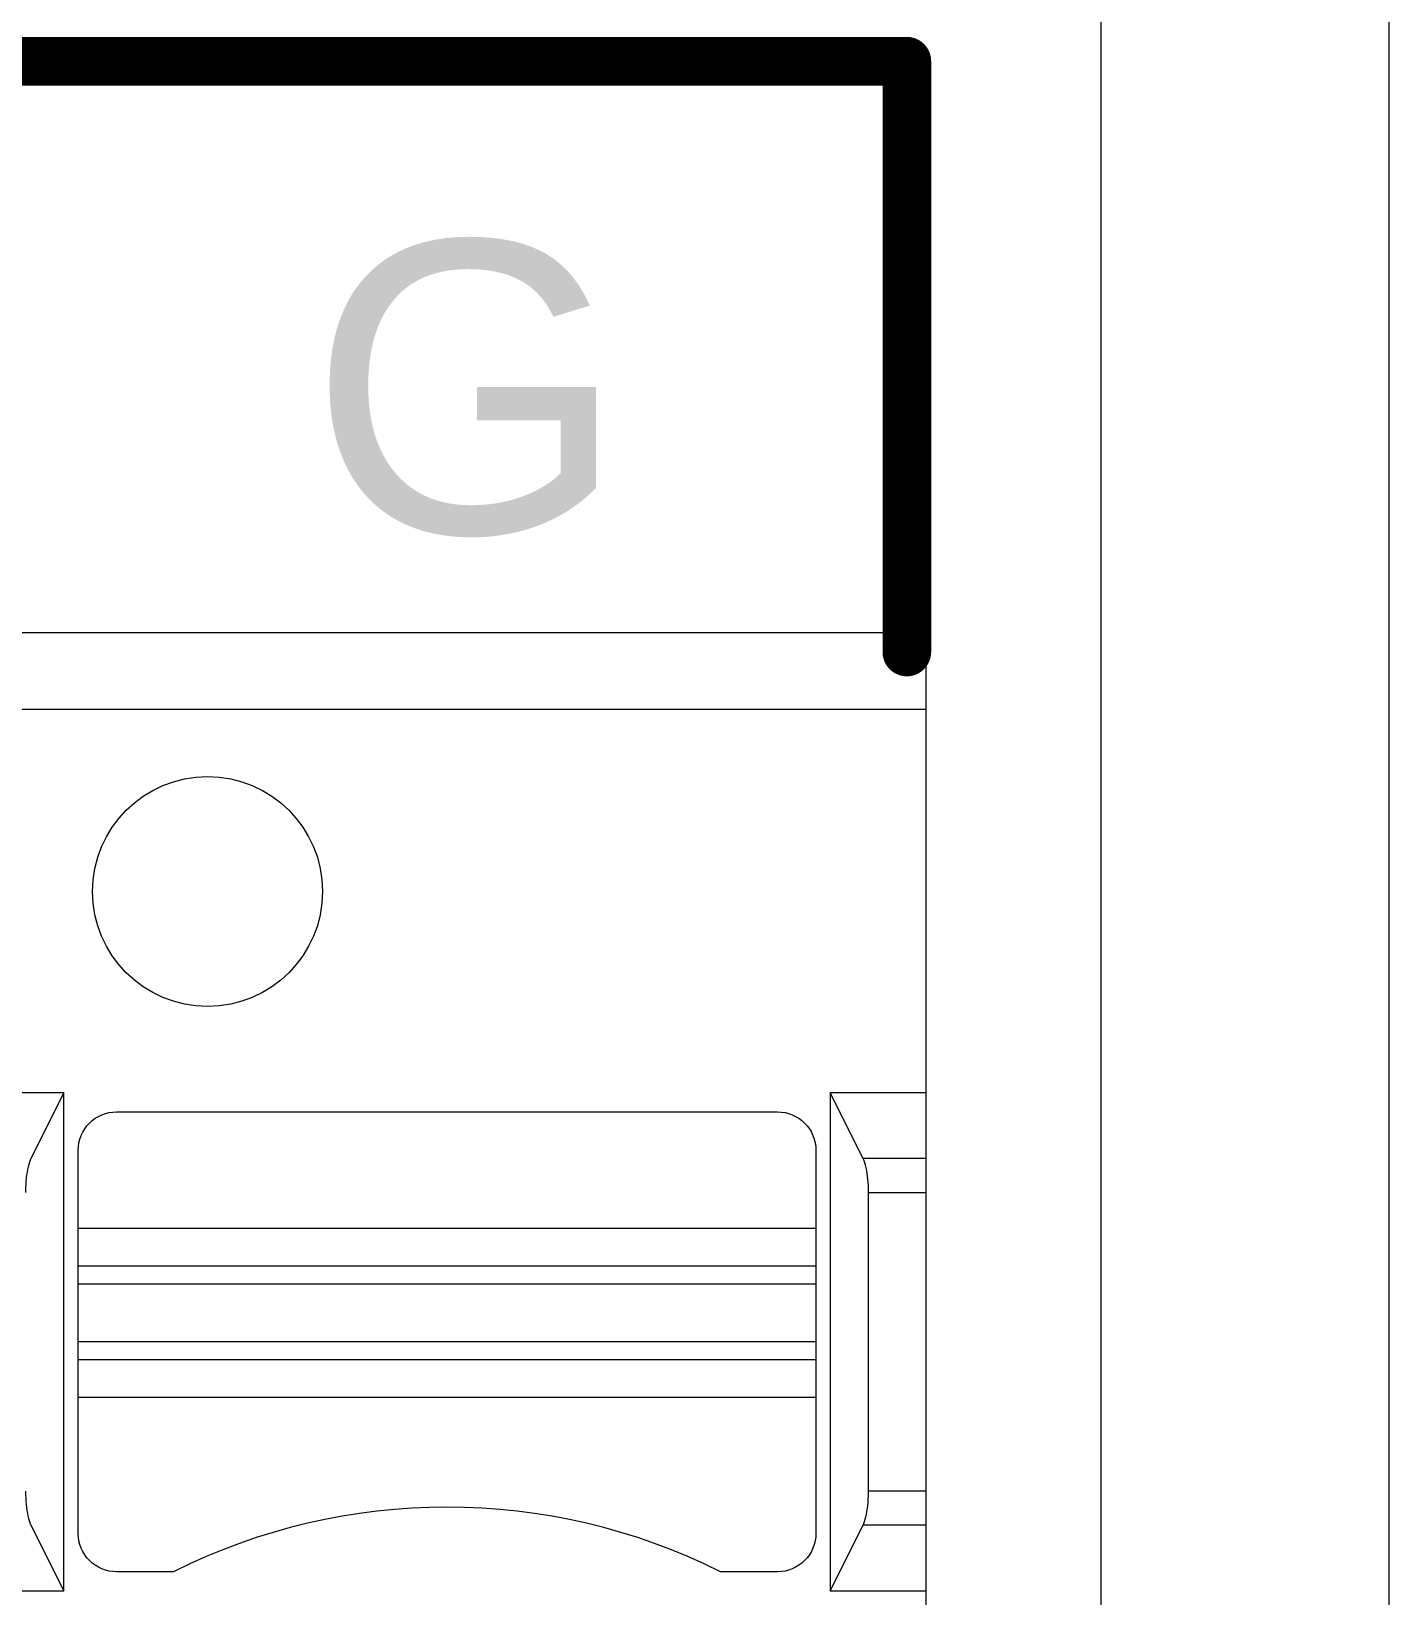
# Model space of a CAD drawing. Header units: millimetres. Extents: x 485.8 to 560.8, y 382.8 to 430.9.
# Drawn here: x 553.7 to 560.79, y 407.37 to 415.53 of the extents above; entities that cross this region are included whole.
import ezdxf

# ---------------------------------------------------------------- set-up
doc = ezdxf.new("R2010")
doc.units = ezdxf.units.MM
doc.linetypes.add('Dashed', pattern=[2, 1, -1])
for name, color, linetype, lineweight in [('AM_0', 7, 'Continuous', 50), ('AM_4', 3, 'Continuous', 25), ('AM_9', 6, 'Dashed', 25)]:
    doc.layers.add(name, color=color, linetype=linetype, lineweight=lineweight)
doc.layers.add('TOPOVERLAY', color=2, linetype='Continuous')
doc.styles.get("Standard").update_dxf_attribs({"font": 'arial.ttf'})

msp = doc.modelspace()

# ---------------------------------------------------------------- linework, layer by layer
at = {"color": 0, "lineweight": 5}
for p, q in [((560.7879, 430.8507), (560.7879, 382.8507)), ((559.2878, 386.3516), (559.2879, 427.3521))]:
    msp.add_line(p, q, dxfattribs=at)
at = {"layer": 'AM_0', "color": 0, "lineweight": 5, "ltscale": 0.095734}
for p, q in [((557.7979, 408.9911), (553.9479, 408.9911)), ((557.7979, 408.6911), (553.9479, 408.6911))]:
    msp.add_line(p, q, dxfattribs=at)
at = {"layer": 'AM_0', "color": 0, "lineweight": 5, "ltscale": 0.15374}
msp.add_lwpolyline([(558.3729, 402.0911), (558.3729, 412.3911), (528.3729, 412.3911), (528.3729, 402.0911, 0.414214)], format="xyb", dxfattribs=at)
at = {"layer": 'AM_0', "color": 0, "lineweight": 5, "ltscale": 0.095734}
msp.add_lwpolyline([(553.8729, 409.9911), (552.8729, 409.9911), (552.8729, 407.3911), (553.8729, 407.3911)], close=True, dxfattribs=at)
for points in [[(553.8729, 409.9911), (553.7011, 409.6476), (553.6971, 409.6387), (553.6933, 409.6285), (553.6898, 409.6172), (553.6865, 409.6047), (553.6836, 409.5912), (553.6809, 409.5769), (553.6786, 409.5617), (553.6767, 409.5458), (553.6752, 409.5293), (553.674, 409.5124), (553.6733, 409.4952), (553.6729, 409.4778), (553.6729, 409.4711)], [(558.3729, 409.9911), (557.8729, 409.9911), (557.8729, 407.3911), (558.3729, 407.3911)], [(558.0729, 409.4711), (558.0727, 409.4885), (558.0721, 409.5058), (558.071, 409.5228), (558.0696, 409.5395), (558.0679, 409.5556), (558.0657, 409.5711), (558.0632, 409.5858), (558.0604, 409.5996), (558.0572, 409.6125), (558.0538, 409.6243), (558.0501, 409.6349), (558.0462, 409.6443), (558.0446, 409.6476), (557.8729, 409.9911)], [(553.6729, 407.9111), (553.6731, 407.8937), (553.6737, 407.8764), (553.6747, 407.8593), (553.6761, 407.8427), (553.6779, 407.8266), (553.68, 407.8111), (553.6825, 407.7964), (553.6853, 407.7825), (553.6885, 407.7697), (553.6919, 407.7579), (553.6956, 407.7473), (553.6995, 407.7379), (553.7011, 407.7346), (553.8729, 407.3911)], [(557.8729, 407.3911), (558.0446, 407.7346), (558.0486, 407.7435), (558.0524, 407.7536), (558.056, 407.765), (558.0592, 407.7774), (558.0622, 407.7909), (558.0648, 407.8053), (558.0671, 407.8205), (558.069, 407.8364), (558.0706, 407.8529), (558.0717, 407.8697), (558.0725, 407.887), (558.0728, 407.9044), (558.0729, 407.9111)]]:
    msp.add_lwpolyline(points, dxfattribs=at)
msp.add_lwpolyline([(557.5979, 407.4911), (557.3003, 407.4911, 0.236433), (554.4454, 407.4911), (554.1479, 407.4911, -0.414214), (553.9479, 407.6911), (553.9479, 409.6911, -0.414214), (554.1479, 409.8911), (557.5979, 409.8911, -0.414214), (557.7979, 409.6911), (557.7979, 407.6911, -0.414214)], format="xyb", close=True, dxfattribs=at)
at = {"layer": 'AM_0', "color": 0, "lineweight": 5, "ltscale": 0.15374}
msp.add_circle((554.6229, 411.0411), 0.6, dxfattribs=at)
at = {"layer": 'AM_4', "color": 0, "lineweight": 5, "ltscale": 0.095734}
for p, q in [((558.3729, 409.6476), (558.0446, 409.6476)), ((557.7979, 409.2823), (553.9479, 409.2823)), ((557.7979, 409.0854), (553.9479, 409.0854)), ((557.7979, 408.5968), (553.9479, 408.5968)), ((557.7979, 408.3998), (553.9479, 408.3998)), ((558.3729, 407.7346), (558.0446, 407.7346))]:
    msp.add_line(p, q, dxfattribs=at)
msp.add_lwpolyline([(558.3729, 407.9111), (558.0729, 407.9111), (558.0729, 409.4711), (558.3729, 409.4711)], dxfattribs=at)
at = {"layer": 'AM_9', "color": 0, "linetype": 'Continuous', "lineweight": 5, "ltscale": 0.15374}
msp.add_line((558.3729, 411.9911), (528.3729, 411.9911), dxfattribs=at)
at = {"layer": 'TOPOVERLAY', "color": 0, "lineweight": 5, "const_width": 0.254}
for points in [[(488.3679, 415.3741), (558.2729, 415.3741)], [(558.2729, 412.2911), (558.2729, 415.3741)]]:
    msp.add_lwpolyline(points, dxfattribs=at)
at = {"layer": 'TOPOVERLAY', "color": 0, "lineweight": 5, "const_width": 0.127}
for points in [[(558.2094, 415.3741, 1), (558.3364, 415.3741, 1)], [(558.2094, 415.3741, 1), (558.3364, 415.3741, 1)], [(558.2094, 412.2911, 1), (558.3364, 412.2911, 1)]]:
    msp.add_lwpolyline(points, format="xyb", close=True, dxfattribs=at)

# ---------------------------------------------------------------- texts
at = {"layer": 'TOPOVERLAY', "color": 0, "lineweight": 5}
msp.add_text('G', height=1.524, dxfattribs=at).set_placement((555.1529, 412.9111))

doc.saveas('drawing.dxf')
